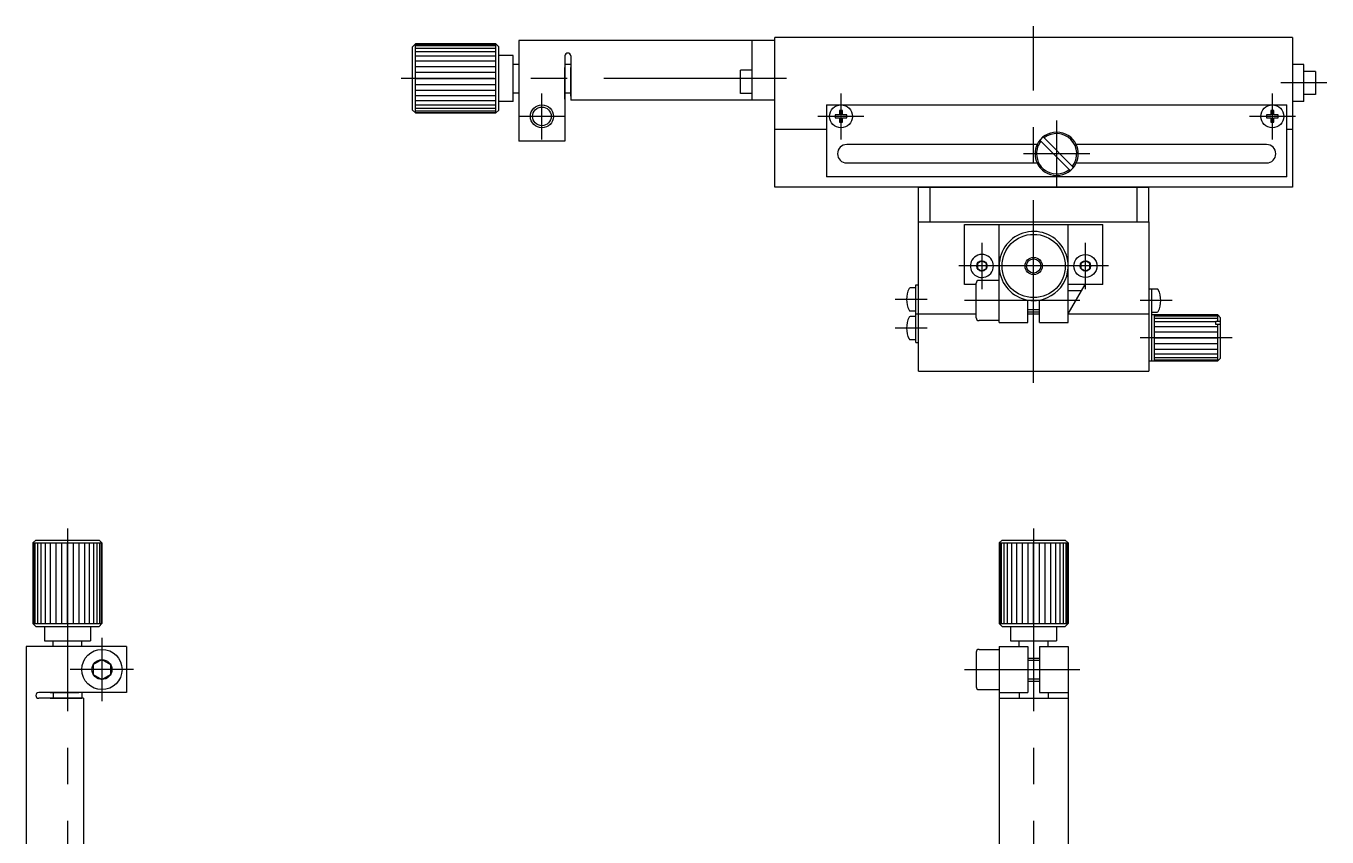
# Model space of a CAD drawing. Extents: x -210 to 403, y -143 to 197.
# Drawn here: x -175.2 to 51, y 56.4 to 197.3 of the extents above; entities that cross this region are included whole.
import ezdxf

# ---------------------------------------------------------------- set-up
doc = ezdxf.new("R2010")
doc.units = 0
doc.linetypes.add('CENTER', pattern=[50.8, 31.75, -6.35, 6.35, -6.35])
doc.layers.get('0').update_dxf_attribs({"linetype": 'CONTINUOUS'})
doc.layers.add('CENTER', color=1, linetype='CENTER')

msp = doc.modelspace()

# ---------------------------------------------------------------- linework, layer by layer
at = {"color": 7, "linetype": 'CONTINUOUS'}
for p, q in [((-49, 194.82), (-89.5, 194.82)), ((-89.5, 194.82), (-89.5, 192.62)), ((-49, 194.82), (-49, 184.42)), ((-45, 194.82), (-49, 194.82)), ((45, 195.32), (-45, 195.32)), ((-45, 169.32), (-45, 195.32)), ((-45, 194.82), (-45, 195.32)), ((-45, 192.62), (-45, 194.82)), ((45, 195.32), (45, 169.32)), ((45, 195.32), (45, 191.02)), ((-108, 193.72), (-107.5, 194.22)), ((-108, 190.42), (-108, 193.72)), ((-93.5, 194.22), (-107.5, 194.22)), ((-107.5, 194.13), (-107.5, 194.22)), ((-93.5, 194.13), (-107.5, 194.13)), ((-107.5, 193.86), (-107.5, 194.13)), ((-93.5, 193.86), (-107.5, 193.86)), ((-107.5, 193.41), (-107.5, 193.86)), ((-93.5, 193.41), (-107.5, 193.41)), ((-107.5, 192.81), (-107.5, 193.41)), ((-93.5, 192.81), (-107.5, 192.81)), ((-107.5, 192.07), (-107.5, 192.81)), ((-93.5, 194.22), (-93, 193.72)), ((-93.5, 194.13), (-93.5, 194.22)), ((-93.5, 193.86), (-93.5, 194.13)), ((-93.5, 193.41), (-93.5, 193.86)), ((-93.5, 192.81), (-93.5, 193.41)), ((-93.5, 192.07), (-93.5, 192.81)), ((-93, 182.72), (-93, 193.72)), ((-89.5, 192.62), (-89.5, 190.72)), ((-108, 190.22), (-108, 190.42)), ((-108, 186.22), (-108, 190.22)), ((-93.5, 192.07), (-107.5, 192.07)), ((-107.5, 191.22), (-107.5, 192.07)), ((-93.5, 191.22), (-107.5, 191.22)), ((-107.5, 190.24), (-107.5, 191.22)), ((-93.5, 190.24), (-107.5, 190.24)), ((-107.5, 189.26), (-107.5, 190.24)), ((-93.5, 191.22), (-93.5, 192.07)), ((-93.5, 190.24), (-93.5, 191.22)), ((-93.5, 189.26), (-93.5, 190.24)), ((-90.5, 192.22), (-93, 192.22)), ((-90.5, 184.22), (-90.5, 192.22)), ((-90.5, 190.72), (-90.5, 192.22)), ((-90.5, 190.72), (-89.5, 190.72)), ((-90.5, 185.72), (-90.5, 190.72)), ((-89.5, 190.72), (-89.5, 185.72)), ((-81.5, 192.12), (-81.5, 190.72)), ((-81.5, 190.72), (-80.5, 190.72)), ((-81.5, 190.72), (-81.5, 185.72)), ((-81.5, 188.62), (-81.5, 190.12)), ((-80.5, 192.12), (-80.5, 190.72)), ((-80.5, 190.72), (-80.5, 185.72)), ((-80.5, 185.72), (-80.5, 190.12)), ((47, 190.62), (45, 190.62)), ((47, 184.22), (47, 190.62)), ((-93.5, 189.26), (-107.5, 189.26)), ((-107.5, 182.58), (-107.5, 189.26)), ((-107.5, 188.22), (-93.5, 188.22)), ((-93.5, 188.22), (-93.5, 189.26)), ((-93.5, 182.22), (-93.5, 188.22)), ((-81.5, 186.62), (-81.5, 188.62)), ((-49, 189.62), (-51, 189.62)), ((-51, 185.62), (-51, 189.62)), ((49, 189.42), (47, 189.42)), ((49, 189.42), (49, 185.42)), ((-108, 182.72), (-108, 186.22)), ((-107.5, 187.18), (-93.5, 187.18)), ((-107.5, 186.2), (-93.5, 186.2)), ((-90.5, 184.22), (-90.5, 185.72)), ((-90.5, 185.72), (-89.5, 185.72)), ((-89.5, 185.72), (-89.5, 184.62)), ((-81.5, 185.12), (-81.5, 186.62)), ((-81.5, 185.72), (-81.5, 184.62)), ((-81.5, 185.72), (-80.5, 185.72)), ((-80.5, 185.72), (-80.5, 184.42)), ((-80.5, 185.12), (-80.5, 185.72)), ((-49, 185.62), (-51, 185.62)), ((-107.5, 185.22), (-93.5, 185.22)), ((-107.5, 184.36), (-93.5, 184.36)), ((-107.5, 183.62), (-93.5, 183.62)), ((-90.5, 184.22), (-93, 184.22)), ((-90.5, 184.22), (-93, 184.22)), ((-89.5, 184.62), (-89.5, 181.62)), ((-81.5, 184.62), (-81.5, 185.12)), ((-81.5, 184.62), (-81.5, 181.62)), ((-45, 184.42), (-80.5, 184.42)), ((-36, 183.62), (44, 183.62)), ((-36, 183.62), (-36, 179.32)), ((44, 179.32), (44, 183.62)), ((47, 184.22), (45, 184.22)), ((49, 185.42), (47, 185.42)), ((-107.5, 182.22), (-108, 182.72)), ((-107.5, 183.02), (-93.5, 183.02)), ((-107.5, 182.58), (-93.5, 182.58)), ((-107.5, 182.22), (-107.5, 182.58)), ((-107.5, 182.31), (-93.5, 182.31)), ((-107.5, 182.22), (-93.5, 182.22)), ((-93, 182.72), (-93.5, 182.22)), ((-89.5, 181.62), (-89.5, 178.62)), ((-81.5, 181.62), (-81.5, 178.62)), ((-33.75, 181.87), (-34.5, 181.87)), ((-34.5, 181.87), (-34.5, 181.37)), ((-34.5, 181.37), (-33.75, 181.37)), ((-33.25, 182.62), (-33.75, 182.62)), ((-33.75, 182.62), (-33.75, 181.87)), ((-33.75, 181.37), (-33.75, 180.62)), ((-33.25, 181.87), (-33.25, 182.62)), ((-32.5, 181.87), (-33.25, 181.87)), ((-33.25, 180.62), (-33.25, 181.37)), ((-33.25, 181.37), (-32.5, 181.37)), ((-32.5, 181.37), (-32.5, 181.87)), ((41.25, 181.87), (40.5, 181.87)), ((40.5, 181.87), (40.5, 181.37)), ((40.5, 181.37), (41.25, 181.37)), ((41.25, 182.62), (41.25, 181.87)), ((41.75, 182.62), (41.25, 182.62)), ((41.25, 181.37), (41.25, 180.62)), ((41.75, 181.87), (41.75, 182.62)), ((42.5, 181.87), (41.75, 181.87)), ((41.75, 181.37), (42.5, 181.37)), ((41.75, 180.62), (41.75, 181.37)), ((42.5, 181.37), (42.5, 181.87)), ((-36, 179.32), (-45, 179.32)), ((-36, 179.32), (-36, 171.12)), ((-33.75, 180.62), (-33.25, 180.62)), ((41.25, 180.62), (41.75, 180.62)), ((44, 171.12), (44, 179.32)), ((45, 179.32), (44, 179.32)), ((-89.5, 178.62), (-89.5, 177.32)), ((-88.5, 177.32), (-89.5, 177.32)), ((-85.5, 177.32), (-88.5, 177.32)), ((-82.5, 177.32), (-85.5, 177.32)), ((-81.5, 177.32), (-82.5, 177.32)), ((-81.5, 178.62), (-81.5, 177.32)), ((0.6, 176.72), (-32.5, 176.72)), ((6.36, 172.19), (1.07, 177.48)), ((6.93, 172.76), (1.64, 178.05)), ((40.5, 176.72), (7.4, 176.72)), ((-32.5, 173.52), (0.6, 173.52)), ((7.4, 173.52), (40.5, 173.52)), ((44, 171.12), (-36, 171.12)), ((-40.5, 169.32), (-45, 169.32)), ((32.5, 169.32), (-40.5, 169.32)), ((-20, 169.32), (20, 169.32)), ((-20, 163.32), (-20, 169.32)), ((-18, 163.32), (-18, 169.32)), ((18, 163.32), (18, 169.32)), ((20, 163.32), (20, 169.32)), ((45, 169.32), (32.5, 169.32)), ((-20, 137.32), (-20, 163.32)), ((-20, 163.32), (20, 163.32)), ((20, 163.32), (20, 137.32)), ((-12, 162.82), (12, 162.82)), ((-12, 152.42), (-12, 162.82)), ((-6, 153.12), (-6, 162.82)), ((6, 151.62), (6, 162.82)), ((12, 152.42), (12, 162.82)), ((-9, 156.52), (-9.78, 156.07)), ((-8.22, 156.07), (-9, 156.52)), ((9, 156.52), (8.22, 156.07)), ((9.78, 156.07), (9, 156.52)), ((-9.78, 156.07), (-9.78, 155.17)), ((-9.78, 155.17), (-9, 154.72)), ((-8.22, 155.17), (-9, 154.72)), ((-8.22, 155.17), (-8.22, 156.07)), ((8.22, 156.07), (8.22, 155.17)), ((9, 154.72), (8.22, 155.17)), ((9, 154.72), (9.78, 155.17)), ((9.78, 155.17), (9.78, 156.07)), ((-20.5, 151.82), (-21.49, 151.82)), ((-20.5, 142.32), (-20.5, 152.32)), ((-20.5, 152.32), (-20, 152.32)), ((-20, 152.02), (-20, 152.32)), ((-10, 152.42), (-12, 152.42)), ((-10, 151.62), (-10, 152.62)), ((-10, 147.32), (-10, 151.62)), ((-6, 153.12), (-9.5, 153.12)), ((-6, 151.62), (-6, 153.12)), ((-6, 146.12), (-6, 151.62)), ((6, 147.32), (8.94, 152.42)), ((8.94, 152.42), (6, 152.42)), ((6, 151.32), (6, 151.62)), ((8.31, 151.32), (8.48, 151.62)), ((12, 152.42), (8.94, 152.42)), ((20.5, 151.62), (20, 151.62)), ((20.5, 151.62), (20.5, 139.12)), ((21.49, 151.62), (20.5, 151.62)), ((-1, 145.82), (-1, 149.7)), ((1, 145.82), (1, 149.7)), ((6, 145.82), (6, 151.32)), ((8.31, 151.32), (6, 151.32)), ((-21.49, 147.82), (-20.5, 147.82)), ((-20.5, 147.32), (-10, 147.32)), ((-10, 146.62), (-10, 147.32)), ((-1, 148), (-1, 148.9)), ((-1, 147.62), (-1, 148)), ((1, 147.62), (-1, 147.62)), ((-1, 147.32), (1, 147.32)), ((1, 148), (1, 148.9)), ((1, 147.62), (1, 148)), ((6, 147.32), (20, 147.32)), ((20.5, 147.62), (21.49, 147.62)), ((32, 147.12), (20.5, 147.12)), ((21, 139.12), (21, 147.12)), ((32, 146.05), (32, 147.12)), ((32, 147.12), (32.5, 146.62)), ((-20.5, 146.82), (-21.49, 146.82)), ((-6, 146.12), (-9.5, 146.12)), ((-6, 145.82), (-6, 146.12)), ((-6, 145.82), (-1, 145.82)), ((1, 145.82), (6, 145.82)), ((21, 146.98), (32, 146.98)), ((21, 146.58), (32, 146.58)), ((21, 145.95), (31.7, 145.95)), ((21, 145.12), (32, 145.12)), ((31.7, 146.05), (32.5, 146.05)), ((31.7, 145.48), (31.7, 146.05)), ((32.5, 145.48), (31.7, 145.48)), ((32, 139.12), (32, 145.48)), ((32.5, 139.62), (32.5, 146.62)), ((-21.49, 142.82), (-20.5, 142.82)), ((21, 144.15), (32, 144.15)), ((21, 143.12), (32, 143.12)), ((-20.5, 142.32), (-20, 142.32)), ((32, 142.08), (21, 142.08)), ((32, 141.12), (21, 141.12)), ((32, 140.29), (21, 140.29)), ((20, 139.12), (32, 139.12)), ((32, 139.65), (21, 139.65)), ((21, 139.37), (21, 139.12)), ((32, 139.25), (21, 139.25)), ((32.5, 139.62), (32, 139.12)), ((-20, 137.32), (0, 137.32)), ((0, 137.32), (20, 137.32)), ((-174, 107.5), (-173.5, 108)), ((-174, 107.5), (-174, 93.5)), ((-174, 107.5), (-173.91, 107.5)), ((-173.91, 107.5), (-173.91, 93.5)), ((-173.91, 107.5), (-173.64, 107.5)), ((-173.64, 107.5), (-173.64, 93.5)), ((-173.64, 107.5), (-173.2, 107.5)), ((-173.5, 108), (-170.2, 108)), ((-173.2, 107.5), (-173.2, 93.5)), ((-173.2, 107.5), (-172.6, 107.5)), ((-172.6, 107.5), (-172.6, 93.5)), ((-172.6, 107.5), (-171.86, 107.5)), ((-171.86, 107.5), (-171.86, 93.5)), ((-171.86, 107.5), (-171, 107.5)), ((-171, 107.5), (-171, 93.5)), ((-171, 107.5), (-170.02, 107.5)), ((-170.2, 108), (-170, 108)), ((-170.02, 107.5), (-170.02, 93.5)), ((-170.02, 107.5), (-169.04, 107.5)), ((-170, 108), (-166, 108)), ((-169.04, 107.5), (-169.04, 93.5)), ((-169.04, 107.5), (-168, 107.5)), ((-168, 93.5), (-168, 107.5)), ((-168, 107.5), (-162, 107.5)), ((-166.96, 93.5), (-166.96, 107.5)), ((-166, 108), (-162.5, 108)), ((-165.98, 93.5), (-165.98, 107.5)), ((-165, 93.5), (-165, 107.5)), ((-164.14, 93.5), (-164.14, 107.5)), ((-163.4, 93.5), (-163.4, 107.5)), ((-162.8, 93.5), (-162.8, 107.5)), ((-162, 107.5), (-162.5, 108)), ((-162.36, 93.5), (-162.36, 107.5)), ((-162.09, 93.5), (-162.09, 107.5)), ((-162, 107.5), (-162, 93.5)), ((-162, 93.5), (-162, 107.5)), ((-6, 107.5), (-5.5, 108)), ((-6, 107.5), (-6, 93.5)), ((-6, 107.5), (-5.91, 107.5)), ((-5.91, 107.5), (-5.91, 93.5)), ((-5.91, 107.5), (-5.64, 107.5)), ((-5.64, 107.5), (-5.64, 93.5)), ((-5.64, 107.5), (-5.2, 107.5)), ((-5.5, 108), (-2.2, 108)), ((-5.2, 107.5), (-5.2, 93.5)), ((-5.2, 107.5), (-4.6, 107.5)), ((-4.6, 107.5), (-4.6, 93.5)), ((-4.6, 107.5), (-3.86, 107.5)), ((-3.86, 107.5), (-3.86, 93.5)), ((-3.86, 107.5), (-3, 107.5)), ((-3, 107.5), (-3, 93.5)), ((-3, 107.5), (-2.02, 107.5)), ((-2.2, 108), (-2, 108)), ((-2.02, 107.5), (-2.02, 93.5)), ((-2.02, 107.5), (-1.04, 107.5)), ((-2, 108), (2, 108)), ((-1.04, 107.5), (-1.04, 93.5)), ((-1.04, 107.5), (0, 107.5)), ((0, 93.5), (0, 107.5)), ((0, 107.5), (6, 107.5)), ((1.04, 93.5), (1.04, 107.5)), ((2, 108), (5.5, 108)), ((2.02, 93.5), (2.02, 107.5)), ((3, 93.5), (3, 107.5)), ((3.86, 93.5), (3.86, 107.5)), ((4.6, 93.5), (4.6, 107.5)), ((5.2, 93.5), (5.2, 107.5)), ((6, 107.5), (5.5, 108)), ((5.64, 93.5), (5.64, 107.5)), ((5.91, 93.5), (5.91, 107.5)), ((6, 93.5), (6, 107.5)), ((6, 107.5), (6, 93.5)), ((-174, 93.5), (-173.91, 93.5)), ((-173.5, 93), (-174, 93.5)), ((-173.91, 93.5), (-173.64, 93.5)), ((-173.64, 93.5), (-173.2, 93.5)), ((-173.5, 93), (-162.5, 93)), ((-173.2, 93.5), (-172.6, 93.5)), ((-172.6, 93.5), (-171.86, 93.5)), ((-172, 93), (-164, 93)), ((-172, 93), (-172, 90.5)), ((-171.86, 93.5), (-171, 93.5)), ((-171, 93.5), (-170.02, 93.5)), ((-170.02, 93.5), (-169.04, 93.5)), ((-169.04, 93.5), (-168, 93.5)), ((-168, 93.5), (-162, 93.5)), ((-164, 93), (-164, 90.5)), ((-164, 93), (-164, 90.5)), ((-162.8, 93.5), (-162.36, 93.5)), ((-162, 93.5), (-162.5, 93)), ((-162.36, 93.5), (-162.09, 93.5)), ((-162.09, 93.5), (-162, 93.5)), ((-5.5, 93), (-6, 93.5)), ((-6, 93.5), (-5.91, 93.5)), ((-5.91, 93.5), (-5.64, 93.5)), ((-5.64, 93.5), (-5.2, 93.5)), ((-5.5, 93), (5.5, 93)), ((-5.2, 93.5), (-4.6, 93.5)), ((-4.6, 93.5), (-3.86, 93.5)), ((-4, 93), (4, 93)), ((-4, 93), (-4, 90.5)), ((-3.86, 93.5), (-3, 93.5)), ((-3, 93.5), (-2.02, 93.5)), ((-2.02, 93.5), (-1.04, 93.5)), ((-1.04, 93.5), (0, 93.5)), ((0, 93.5), (6, 93.5)), ((4, 93), (4, 90.5)), ((4, 93), (4, 90.5)), ((6, 93.5), (5.5, 93)), ((-172, 90.5), (-170.5, 90.5)), ((-172, 90.5), (-164, 90.5)), ((-170.5, 90.5), (-165.5, 90.5)), ((-170.5, 89.5), (-170.5, 90.5)), ((-165.5, 90.5), (-164, 90.5)), ((-165.5, 89.5), (-165.5, 90.5)), ((-4, 90.5), (4, 90.5)), ((-4, 90.5), (-2.5, 90.5)), ((-2.5, 90.5), (2.5, 90.5)), ((-2.5, 89.5), (-2.5, 90.5)), ((2.5, 89.5), (2.5, 90.5)), ((2.5, 90.5), (4, 90.5)), ((-175.2, 89.5), (-175.2, 49)), ((-173.5, 89.5), (-175.2, 89.5)), ((-173.5, 89.5), (-175.2, 89.5)), ((-171, 89.5), (-173.5, 89.5)), ((-170.5, 89.5), (-171, 89.5)), ((-166, 89.5), (-170.5, 89.5)), ((-165.5, 89.5), (-166, 89.5)), ((-162, 89.5), (-165.5, 89.5)), ((-157.7, 89.5), (-162, 89.5)), ((-157.7, 89.5), (-157.7, 85.5)), ((-10, 88.5), (-10, 82.5)), ((-9.5, 89), (-6, 89)), ((-6, 89.5), (-2.5, 89.5)), ((-6, 89.5), (-6, 89)), ((-6, 89), (-6, 82)), ((-2.5, 89.5), (-1, 89.5)), ((-1, 89.5), (-1, 87.5)), ((1, 89.5), (2.5, 89.5)), ((1, 89.5), (1, 87.5)), ((2.5, 89.5), (6, 89.5)), ((6, 89.5), (6, 81.5)), ((-163.5, 86.37), (-162, 87.23)), ((-163.5, 86.37), (-163.5, 84.63)), ((-162, 87.23), (-160.5, 86.37)), ((-160.5, 86.37), (-160.5, 84.63)), ((-1, 87.5), (-1, 87.12)), ((-1, 87.5), (1, 87.5)), ((-1, 87.12), (-1, 83.88)), ((1, 87.5), (1, 87.12)), ((1, 87.12), (1, 83.88)), ((-163.5, 84.63), (-162, 83.77)), ((-162, 83.77), (-160.5, 84.63)), ((-157.7, 85.5), (-157.7, 81.5)), ((-1, 83.88), (-1, 83.5)), ((1, 83.88), (1, 83.5)), ((-171, 81.5), (-173, 81.5)), ((-171, 81.5), (-169.5, 81.5)), ((-170.5, 81.5), (-171, 81.5)), ((-166, 81.5), (-170.5, 81.5)), ((-170.5, 81.5), (-170.5, 80.5)), ((-169.5, 81.5), (-167.5, 81.5)), ((-167.5, 81.5), (-166, 81.5)), ((-162, 81.5), (-166, 81.5)), ((-165.5, 81.5), (-165.5, 80.5)), ((-157.7, 81.5), (-162, 81.5)), ((-9.5, 82), (-6, 82)), ((-6, 82), (-6, 81.5)), ((-6, 81.5), (-2.5, 81.5)), ((-6, 81.5), (-6, 80.5)), ((-2.5, 81.5), (-2.5, 80.5)), ((-2.5, 81.5), (-2.43, 81.5)), ((-2.43, 81.5), (-1, 81.5)), ((-1, 83.5), (-1, 81.5)), ((-1, 83.5), (1, 83.5)), ((1, 83.5), (1, 81.5)), ((1, 81.5), (2.5, 81.5)), ((2.5, 81.5), (2.5, 80.5)), ((2.5, 81.5), (6, 81.5)), ((6, 81.5), (6, 49)), ((-170.5, 80.5), (-173, 80.5)), ((-171, 80.5), (-170.5, 80.5)), ((-170.5, 80.5), (-166, 80.5)), ((-165.5, 80.5), (-170.5, 80.5)), ((-166, 80.5), (-165.5, 80.5)), ((-165.5, 80.5), (-166, 80.5)), ((-165.4, 80.5), (-165.5, 80.5)), ((-165.2, 80.5), (-165.5, 80.5)), ((-165.3, 80.5), (-165.4, 80.5)), ((-165.2, 80.5), (-165.2, 49)), ((-6, 80.5), (-6, 49)), ((-6, 80.5), (-2.5, 80.5)), ((-2.5, 80.5), (2.5, 80.5)), ((2.5, 80.5), (6, 80.5))]:
    msp.add_line(p, q, dxfattribs=at)
at = {"color": 3, "linetype": 'CONTINUOUS'}
for p, q in [((1, 148), (-1, 148)), ((-1, 87.12), (1, 87.12)), ((-1, 83.88), (1, 83.88))]:
    msp.add_line(p, q, dxfattribs=at)
for centre, radius in [((-85.5, 181.62), 2), ((0, 155.62), 1.5)]:
    msp.add_circle(centre, radius, dxfattribs=at)
at = {"color": 7, "linetype": 'CONTINUOUS'}
for centre, radius in [((-85.5, 181.62), 1.62), ((-33.5, 181.62), 2), ((41.5, 181.62), 2), ((0, 155.62), 5.5), ((-9, 155.62), 0.9), ((0, 155.62), 1.23), ((9, 155.62), 2), ((9, 155.62), 0.9), ((-162, 85.5), 3.5), ((-162, 85.5), 1.73)]:
    msp.add_circle(centre, radius, dxfattribs=at)
for centre, radius, start, end in [((-81, 192.12), 0.5, 90, 180), ((-81, 192.12), 0.5, 0, 90), ((4, 175.12), 3.76, 25.1725, 154.8275), ((-32.5, 175.12), 1.6, 90, 270), ((4, 175.12), 3.76, 154.8275, 205.1725), ((4, 175.12), 3.5, 141.5624, 180), ((4, 175.12), 3.5, 321.5624, 128.4376), ((4, 175.12), 3.76, 334.8275, 25.1725), ((40.5, 175.12), 1.6, 270, 90), ((4, 175.12), 3.5, 180, 308.4376), ((4, 175.12), 3.76, 205.1725, 334.8275), ((0, 155.62), 6, 32.231, 260.4059), ((0, 155.62), 6, 279.5941, 32.231), ((-9, 155.62), 2, 150, 270), ((-9, 155.62), 2, 270, 150), ((-17.75, 149.82), 4.35, 154.3284, 205.6716), ((-21.49, 151.62), 0.2, 90, 154.3284), ((-9.5, 152.62), 0.5, 90, 180), ((21.49, 151.42), 0.2, 25.6716, 90), ((0, 155.62), 6, 260.4059, 279.5941), ((17.75, 149.62), 4.35, 334.3284, 25.6716), ((-21.49, 148.02), 0.2, 205.6716, 270), ((21.49, 147.82), 0.2, 270, 334.3284), ((-17.75, 144.82), 4.35, 154.3284, 205.6716), ((-21.49, 146.62), 0.2, 90, 154.3284), ((-9.5, 146.62), 0.5, 180, 270), ((-21.49, 143.02), 0.2, 205.6716, 270), ((-9.5, 88.5), 0.5, 90, 180), ((-173, 81), 0.5, 90, 180), ((-9.5, 82.5), 0.5, 180, 270), ((-173, 81), 0.5, 180, 270)]:
    msp.add_arc(centre, radius, start, end, dxfattribs=at)
at = {"layer": 'CENTER', "color": 1, "linetype": 'CENTER'}
for p, q in [((0, 135.32), (0, 197.32)), ((-43, 188.22), (-110, 188.22)), ((-85.5, 177.62), (-85.5, 185.62)), ((-33.5, 185.62), (-33.5, 177.62)), ((41.5, 177.62), (41.5, 185.62)), ((51, 187.42), (43, 187.42)), ((-81.5, 181.62), (-89.5, 181.62)), ((-29.5, 181.62), (-37.5, 181.62)), ((45.5, 181.62), (37.5, 181.62)), ((4, 180.88), (4, 169.36)), ((9.76, 175.12), (-1.76, 175.12)), ((-9, 159.62), (-9, 151.62)), ((9, 151.62), (9, 159.62)), ((13, 155.62), (-13, 155.62)), ((-18.5, 149.82), (-24.1, 149.82)), ((8, 149.62), (-12, 149.62)), ((24.1, 149.62), (18.5, 149.62)), ((-18.5, 144.82), (-24.1, 144.82)), ((34.5, 143.12), (18.5, 143.12)), ((-168, 110), (-168, 43)), ((0, 110), (0, -49)), ((-162, 91), (-162, 80)), ((-156.5, 85.5), (-167.5, 85.5)), ((-12, 85.5), (8, 85.5))]:
    msp.add_line(p, q, dxfattribs=at)

doc.saveas('drawing.dxf')
